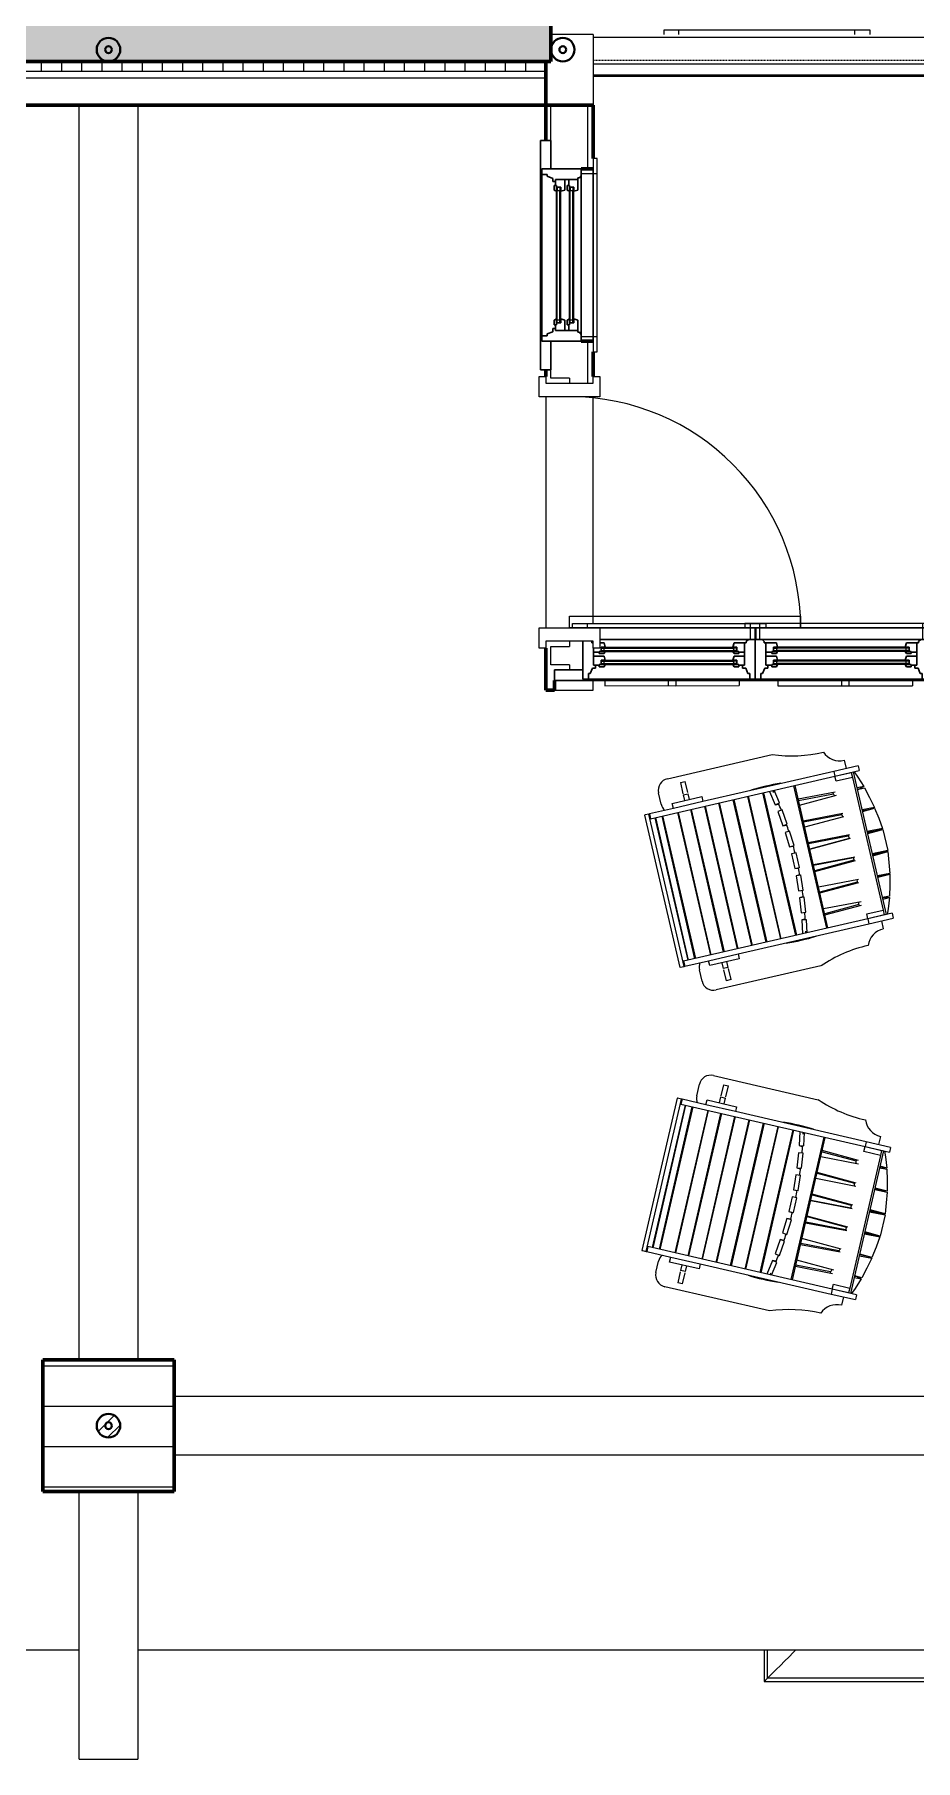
# Model space of a CAD drawing. Header units: inches. Extents: x -467 to 663, y -694 to -94.
# Drawn here: x -15.1 to 115.9, y -679.1 to -422.4 of the extents above; entities that cross this region are included whole.
import ezdxf

# ---------------------------------------------------------------- set-up
doc = ezdxf.new("R2010")
doc.units = ezdxf.units.IN
doc.header["$MEASUREMENT"] = 0
doc.linetypes.add('Hidden 1_8_', pattern=[0.1875, 0.125, -0.0625])
for name, color, linetype, lineweight in [('A-DOOR', 31, 'Continuous', 18), ('A-GLAZ', 151, 'Continuous', 18), ('A-ROOF', 132, 'Continuous', 18), ('A-ROOF-OTLN', 132, 'Continuous', 9), ('A-WALL', 113, 'Continuous', 18), ('A-WALL-PATT', 111, 'Continuous', 60), ('I-FURN', 30, 'Continuous', 9), ('L-SITE-WALL', 31, 'Continuous', 18), ('Q-CASE', 31, 'Continuous', 9), ('S-BEAM', 12, 'Continuous', 9), ('S-COLS', 52, 'Continuous', 9), ('S-FNDN', 32, 'Continuous', 18)]:
    doc.layers.add(name, color=color, linetype=linetype, lineweight=lineweight)

# ---------------------------------------------------------------- blocks, each defined once
blk = doc.blocks.new('Adirondack_chair_13489 - Adirondack_chair_13489-191245-1st Floor')
at = {"layer": 'I-FURN'}
for p, q in [((-1.81, 5.38), (-1.9, 3.07)), ((-1.81, 5.38), (-1.75, 4.68)), ((-1.59, 3.07), (-1.67, 5.41)), ((-1.67, 5.41), (1.58, 5.41)), ((-1.67, 5.41), (-1.67, 4.72)), ((1.58, 5.41), (1.49, 3.07)), ((1.58, 5.41), (1.58, 4.72)), ((1.65, 4.68), (1.71, 5.38)), ((1.8, 3.07), (1.71, 5.38)), ((-11.63, 3.95), (-11.63, 0.24)), ((-11.63, 3.95), (-10.88, 3.95)), ((-10.88, 0.24), (-10.88, 3.95)), ((10.87, 3.07), (-10.88, 3.07)), ((-10.88, 2.74), (-10.12, 2.74)), ((-10.88, 0.24), (-10.88, 2.74)), ((-10.12, 2.74), (10.13, 2.74)), ((-10.12, 2.74), (-10.12, 0.24)), ((-8.51, 4.1), (-8.54, 3.07)), ((-8.51, 4.1), (-8.36, 3.42)), ((-8.38, 3.07), (-8.36, 3.42)), ((-8.29, 3.07), (-8.33, 4.16)), ((-5.14, 4.92), (-5.2, 3.07)), ((-5.14, 4.92), (-5.05, 4.23)), ((-5.09, 3.07), (-5.05, 4.23)), ((-4.97, 3.07), (-5.04, 4.93)), ((-1.81, 3.07), (-1.75, 4.68)), ((-1.67, 4.72), (-1.61, 3.07)), ((1.52, 3.07), (1.58, 4.72)), ((1.65, 4.68), (1.71, 3.07)), ((4.94, 4.93), (4.87, 3.07)), ((4.95, 4.23), (5.04, 4.92)), ((4.95, 4.23), (4.99, 3.07)), ((5.11, 3.07), (5.04, 4.92)), ((8.23, 4.16), (8.19, 3.07)), ((8.27, 3.42), (8.41, 4.1)), ((8.27, 3.42), (8.28, 3.07)), ((8.45, 3.07), (8.41, 4.1)), ((10.13, 0.24), (10.13, 2.74)), ((10.13, 2.74), (10.87, 2.74)), ((10.87, 3.95), (10.87, 0.24)), ((10.87, 3.95), (11.62, 3.95)), ((10.87, 2.74), (10.87, 0.24)), ((11.62, 0.24), (11.62, 3.95)), ((-12.87, 2.13), (-11.63, 2.13)), ((-11.63, 0.24), (-11.63, -19.74)), ((-11.63, 0.24), (-10.88, 0.24)), ((-10.12, 0.24), (-10.88, 0.24)), ((-10.88, -27.88), (-10.88, 0.24)), ((-5.31, 0.15), (-5.53, -5.84)), ((-4.64, -5.84), (-4.86, 0.19)), ((-2, 0.4), (-2.23, -5.84)), ((-2.14, -5.84), (-1.92, 0.19)), ((-1.5, 0.21), (-1.28, -5.84)), ((-1.25, -5.84), (-1.49, 0.43)), ((1.39, 0.43), (1.16, -5.84)), ((1.18, -5.84), (1.41, 0.21)), ((1.82, 0.19), (2.04, -5.84)), ((2.13, -5.84), (1.9, 0.4)), ((4.77, 0.19), (4.54, -5.84)), ((5.44, -5.84), (5.22, 0.15)), ((10.87, 0.24), (10.13, 0.24)), ((10.87, 0.24), (10.87, -27.89)), ((10.87, 0.24), (11.62, 0.24)), ((11.62, 2.13), (12.88, 2.13)), ((11.62, -19.74), (11.62, 0.24)), ((-8.66, -0.24), (-8.87, -5.84)), ((-8.7, -5.84), (-8.51, -0.59)), ((-7.96, -5.84), (-8.17, -0.16)), ((-5.42, -5.84), (-5.21, -0.08)), ((5.11, -0.06), (5.32, -5.84)), ((8.07, -0.16), (7.86, -5.84)), ((8.41, -0.57), (8.61, -5.84)), ((8.77, -5.84), (8.57, -0.24)), ((10.87, -5.84), (-10.88, -5.84)), ((-10.88, -6.08), (10.87, -6.08)), ((-16.12, -24.12), (-16.12, -8.12)), ((-8.97, -8.68), (-10.88, -9.02)), ((-10.88, -9.73), (-8.83, -9.36)), ((-8.83, -9.36), (-8.97, -8.68)), ((-8.83, -9.36), (-8.81, -8.88)), ((-5.62, -8.26), (-7.86, -8.51)), ((-7.86, -8.51), (-7.77, -9.2)), ((-7.77, -9.2), (-5.53, -8.95)), ((-5.53, -8.95), (-5.62, -8.26)), ((-5.53, -8.95), (-5.51, -8.43)), ((-2.31, -7.99), (-4.55, -8.17)), ((-4.55, -8.17), (-4.55, -8.14)), ((-4.55, -8.17), (-4.49, -8.86)), ((-4.49, -8.86), (-2.25, -8.69)), ((-2.31, -7.97), (-2.31, -7.99)), ((-2.25, -8.69), (-2.31, -7.99)), ((-2.25, -8.69), (-2.23, -8.14)), ((-1.19, -8.14), (-1.17, -8.64)), ((-1.17, -7.95), (-1.17, -7.92)), ((1.08, -7.94), (-1.17, -7.95)), ((-1.17, -7.95), (-1.17, -8.64)), ((-1.17, -8.64), (1.08, -8.64)), ((1.08, -7.92), (1.08, -7.94)), ((1.08, -8.64), (1.08, -7.94)), ((1.08, -8.64), (1.1, -8.14)), ((2.13, -8.14), (2.15, -8.69)), ((2.21, -7.99), (2.15, -8.69)), ((2.15, -8.69), (4.39, -8.86)), ((2.21, -7.99), (2.21, -7.97)), ((4.45, -8.17), (2.21, -7.99)), ((4.39, -8.86), (4.45, -8.17)), ((5.42, -8.42), (5.44, -8.95)), ((5.53, -8.26), (5.44, -8.95)), ((5.44, -8.95), (7.67, -9.2)), ((7.76, -8.51), (5.53, -8.26)), ((7.67, -9.2), (7.76, -8.51)), ((8.72, -8.87), (8.73, -9.36)), ((8.88, -8.68), (8.73, -9.36)), ((8.73, -9.36), (10.87, -9.75)), ((10.87, -9.04), (8.88, -8.68)), ((16.13, -8.12), (16.13, -24.12)), ((10.87, -10.62), (-10.88, -10.62)), ((-10.88, -10.79), (10.87, -10.79)), ((10.87, -12.97), (-10.88, -12.97)), ((10.87, -13.03), (-10.88, -13.03)), ((-10.88, -15.19), (10.87, -15.19)), ((10.87, -15.3), (-10.88, -15.3)), ((-10.88, -17.42), (10.87, -17.42)), ((10.87, -17.48), (-10.88, -17.48)), ((-12.37, -19.74), (-11.63, -19.74)), ((-12.37, -24.24), (-12.37, -19.74)), ((-11.63, -19.74), (-11.63, -24.24)), ((-10.88, -19.59), (10.87, -19.59)), ((10.87, -19.64), (-10.88, -19.64)), ((11.62, -24.24), (11.62, -19.74)), ((11.62, -19.74), (12.38, -19.74)), ((12.38, -19.74), (12.38, -24.24)), ((-13.43, -21.62), (-15.12, -21.62)), ((-15.12, -22.37), (-15.12, -21.62)), ((-15.12, -22.37), (-13.43, -22.37)), ((-12.37, -21.62), (-13.25, -21.62)), ((-13.25, -22.37), (-13.25, -21.62)), ((-13.25, -22.37), (-12.37, -22.37)), ((-10.88, -21.71), (10.87, -21.71)), ((10.87, -21.77), (-10.88, -21.77)), ((13.25, -21.62), (12.38, -21.62)), ((12.38, -22.37), (13.25, -22.37)), ((13.25, -21.62), (13.25, -22.37)), ((15.13, -21.62), (13.43, -21.62)), ((13.43, -22.37), (15.13, -22.37)), ((15.13, -21.62), (15.13, -22.37)), ((-11.63, -24.24), (-12.37, -24.24)), ((-11.63, -24.24), (-11.63, -27.88)), ((-10.88, -23.7), (10.87, -23.7)), ((-10.88, -23.77), (10.87, -23.77)), ((11.62, -27.89), (11.62, -24.24)), ((12.38, -24.24), (11.62, -24.24)), ((-12.62, -25.87), (-14.37, -25.87)), ((-11.63, -27.88), (-10.88, -27.88)), ((-11.63, -27.89), (-11.63, -27.97)), ((-11.63, -27.97), (-11.63, -28.56)), ((11.62, -27.97), (-11.63, -27.97)), ((10.87, -26.03), (-10.88, -26.03)), ((-10.88, -26.19), (10.87, -26.19)), ((10.87, -27.11), (-10.88, -27.11)), ((-10.88, -27.23), (10.87, -27.23)), ((10.87, -27.89), (11.62, -27.89)), ((11.62, -27.97), (11.62, -27.89)), ((11.62, -28.56), (11.62, -27.97)), ((14.38, -25.87), (12.63, -25.87)), ((-11.63, -28.64), (11.62, -28.64)), ((-11.63, -28.56), (-11.63, -28.64)), ((11.62, -28.64), (11.62, -28.56))]:
    blk.add_line(p, q, dxfattribs=at)
at = {"layer": 'I-FURN', "flags": 128}
for points in [[(-5.04, 4.93), (-3.44, 5.18), (-1.81, 5.38)], [(1.71, 5.38), (3.34, 5.18), (4.94, 4.93)], [(-10.88, 3.2), (-10.1, 3.52), (-8.51, 4.1)], [(-8.33, 4.16), (-6.75, 4.56), (-5.14, 4.92)], [(5.04, 4.92), (6.66, 4.56), (8.23, 4.16)], [(8.41, 4.1), (10.01, 3.52), (10.88, 3.16)]]:
    blk.add_lwpolyline(points, dxfattribs=at)
at = {"layer": 'I-FURN'}
for centre, radius, start, end in [((-15.82, 2.12), 2.94, 291.2761, 0.1501), ((15.82, 2.12), 2.94, 179.8499, 248.7239), ((-35.55, -0.68), 20.8, 339.0473, 0.175), ((35.55, -0.68), 20.8, 179.825, 200.9527), ((25.26, -10.12), 37.01, 176.4433, 183.5567), ((-25.26, -10.12), 37.01, 356.4433, 3.5567), ((-14.37, -24.12), 1.75, 180, 270), ((-12.62, -24.12), 1.75, 270, 305.1733), ((12.63, -24.12), 1.75, 234.8267, 270), ((14.38, -24.12), 1.75, 270, 360)]:
    blk.add_arc(centre, radius, start, end, dxfattribs=at)
for centre, major_axis, ratio, start_param, end_param in [((0, -35.22), (39.49, 0), 0.898794, 1.694181, 1.705087), ((0, -35.22), (39.49, 0), 0.898794, 1.608302, 1.620904), ((0, -35.22), (39.49, 0), 0.898794, 1.523134, 1.535743), ((0, -35.22), (39.49, 0), 0.898794, 1.438941, 1.449879), ((0, -35.22), (39.49, 0), 0.898794, 1.77895, 1.790161), ((0, -35.22), (39.49, 0), 0.898794, 1.353844, 1.365151), ((0, -55.2), (49.83, 0), 0.945454, 1.785097, 1.790933), ((0, -55.2), (49.83, 0), 0.945454, 1.728752, 1.751087), ((0, -55.2), (49.83, 0), 0.945454, 1.662035, 1.683492), ((0, -55.2), (49.83, 0), 0.945454, 1.594366, 1.616807), ((0, -55.2), (49.83, 0), 0.945454, 1.526729, 1.549161), ((0, -55.2), (49.83, 0), 0.945454, 1.46003, 1.481494), ((0, -55.2), (49.83, 0), 0.945454, 1.392415, 1.414773), ((0, -55.2), (49.83, 0), 0.945454, 1.350659, 1.356495)]:
    blk.add_ellipse(centre, major_axis=major_axis, ratio=ratio, start_param=start_param, end_param=end_param, dxfattribs=at)
blk = doc.blocks.new('Adirondack_chair_13489 - Adirondack_chair_13489-195898-1st Floor')
at = {"layer": 'I-FURN'}
for p, q in [((11.63, 28.64), (-11.62, 28.64)), ((-11.62, 28.64), (-11.62, 28.56)), ((-11.62, 28.56), (-11.62, 27.97)), ((11.63, 28.56), (11.63, 28.64)), ((11.63, 27.97), (11.63, 28.56)), ((-14.37, 25.87), (-12.62, 25.87)), ((-11.62, 27.97), (-11.62, 27.89)), ((-11.62, 27.97), (11.63, 27.97)), ((-11.62, 27.88), (-11.62, 24.24)), ((-10.87, 27.88), (-11.62, 27.88)), ((-10.87, -0.24), (-10.87, 27.88)), ((10.88, 27.23), (-10.87, 27.23)), ((-10.87, 27.11), (10.88, 27.11)), ((10.88, 26.19), (-10.87, 26.19)), ((-10.87, 26.03), (10.88, 26.03)), ((10.88, 27.89), (10.88, -0.24)), ((11.63, 27.89), (10.88, 27.89)), ((11.63, 27.89), (11.63, 27.97)), ((11.63, 24.24), (11.63, 27.89)), ((12.63, 25.87), (14.38, 25.87)), ((-16.12, 8.12), (-16.12, 24.12)), ((-12.37, 19.74), (-12.37, 24.24)), ((-12.37, 24.24), (-11.62, 24.24)), ((-11.62, 24.24), (-11.62, 19.74)), ((10.88, 23.77), (-10.87, 23.77)), ((10.88, 23.7), (-10.87, 23.7)), ((11.63, 19.74), (11.63, 24.24)), ((11.63, 24.24), (12.38, 24.24)), ((12.38, 24.24), (12.38, 19.74)), ((16.13, 24.12), (16.13, 8.12)), ((-13.43, 22.37), (-15.12, 22.37)), ((-15.12, 21.62), (-15.12, 22.37)), ((-15.12, 21.62), (-13.43, 21.62)), ((-12.37, 22.37), (-13.25, 22.37)), ((-13.25, 21.62), (-13.25, 22.37)), ((-13.25, 21.62), (-12.37, 21.62)), ((-10.87, 21.77), (10.88, 21.77)), ((10.88, 21.71), (-10.87, 21.71)), ((13.25, 22.37), (12.38, 22.37)), ((12.38, 21.62), (13.25, 21.62)), ((13.25, 22.37), (13.25, 21.62)), ((15.13, 22.37), (13.43, 22.37)), ((13.43, 21.62), (15.13, 21.62)), ((15.13, 22.37), (15.13, 21.62)), ((-11.62, 19.74), (-12.37, 19.74)), ((-11.62, 19.74), (-11.62, -0.24)), ((-10.87, 19.64), (10.88, 19.64)), ((10.88, 19.59), (-10.87, 19.59)), ((11.63, -0.24), (11.63, 19.74)), ((12.38, 19.74), (11.63, 19.74)), ((-10.87, 17.48), (10.88, 17.48)), ((10.88, 17.42), (-10.87, 17.42)), ((-10.87, 15.3), (10.88, 15.3)), ((10.88, 15.19), (-10.87, 15.19)), ((-10.87, 13.03), (10.88, 13.03)), ((-10.87, 12.97), (10.88, 12.97)), ((10.88, 10.79), (-10.87, 10.79)), ((-10.87, 10.62), (10.88, 10.62)), ((-8.83, 9.36), (-10.87, 9.73)), ((-10.87, 9.02), (-8.97, 8.68)), ((-8.97, 8.68), (-8.83, 9.36)), ((-8.81, 8.88), (-8.83, 9.36)), ((-7.77, 9.2), (-7.86, 8.51)), ((-7.86, 8.51), (-5.62, 8.26)), ((-5.53, 8.95), (-7.77, 9.2)), ((-5.62, 8.26), (-5.53, 8.95)), ((-5.51, 8.43), (-5.53, 8.95)), ((-4.49, 8.86), (-4.55, 8.17)), ((-4.55, 8.14), (-4.55, 8.17)), ((-4.55, 8.17), (-2.31, 7.99)), ((-2.25, 8.69), (-4.49, 8.86)), ((-2.31, 7.99), (-2.25, 8.69)), ((-2.31, 7.99), (-2.31, 7.97)), ((-2.23, 8.14), (-2.25, 8.69)), ((-1.17, 8.64), (-1.19, 8.14)), ((1.08, 8.64), (-1.17, 8.64)), ((-1.17, 8.64), (-1.17, 7.95)), ((-1.17, 7.92), (-1.17, 7.95)), ((-1.17, 7.95), (1.08, 7.94)), ((1.1, 8.14), (1.08, 8.64)), ((1.08, 7.94), (1.08, 8.64)), ((1.08, 7.94), (1.08, 7.92)), ((2.15, 8.69), (2.13, 8.14)), ((4.39, 8.86), (2.15, 8.69)), ((2.15, 8.69), (2.21, 7.99)), ((2.21, 7.99), (4.45, 8.17)), ((2.21, 7.97), (2.21, 7.99)), ((4.45, 8.17), (4.39, 8.86)), ((5.44, 8.95), (5.42, 8.42)), ((7.67, 9.2), (5.44, 8.95)), ((5.44, 8.95), (5.53, 8.26)), ((5.53, 8.26), (7.76, 8.51)), ((7.76, 8.51), (7.67, 9.2)), ((8.73, 9.36), (8.72, 8.87)), ((10.88, 9.75), (8.73, 9.36)), ((8.73, 9.36), (8.88, 8.68)), ((8.88, 8.68), (10.88, 9.04)), ((8.88, 8.68), (8.88, 8.68)), ((10.88, 6.08), (-10.87, 6.08)), ((-10.87, 5.84), (10.88, 5.84)), ((-8.87, 5.84), (-8.66, 0.24)), ((-8.51, 0.59), (-8.7, 5.84)), ((-8.17, 0.16), (-7.96, 5.84)), ((-5.53, 5.84), (-5.31, -0.15)), ((-5.21, 0.08), (-5.42, 5.84)), ((-4.86, -0.19), (-4.64, 5.84)), ((-2.23, 5.84), (-2, -0.4)), ((-1.92, -0.19), (-2.14, 5.84)), ((-1.28, 5.84), (-1.5, -0.21)), ((-1.49, -0.43), (-1.25, 5.84)), ((1.16, 5.84), (1.39, -0.43)), ((1.41, -0.21), (1.18, 5.84)), ((2.04, 5.84), (1.82, -0.19)), ((1.9, -0.4), (2.13, 5.84)), ((4.54, 5.84), (4.77, -0.19)), ((5.32, 5.84), (5.11, 0.06)), ((5.22, -0.15), (5.44, 5.84)), ((7.86, 5.84), (8.07, 0.16)), ((8.61, 5.84), (8.41, 0.57)), ((8.57, 0.24), (8.77, 5.84)), ((-11.62, -2.13), (-12.87, -2.13)), ((-11.62, -0.24), (-11.62, -3.95)), ((-10.87, -0.24), (-11.62, -0.24)), ((-10.87, -2.74), (-10.87, -0.24)), ((-10.87, -0.24), (-10.12, -0.24)), ((-10.87, -3.95), (-10.87, -0.24)), ((-10.12, -0.24), (-10.12, -2.74)), ((10.13, -2.74), (10.13, -0.24)), ((10.13, -0.24), (10.88, -0.24)), ((10.88, -0.24), (10.88, -2.74)), ((10.88, -0.24), (10.88, -3.95)), ((11.63, -0.24), (10.88, -0.24)), ((11.63, -3.95), (11.63, -0.24)), ((12.88, -2.13), (11.63, -2.13)), ((-10.87, -3.95), (-11.62, -3.95)), ((-10.12, -2.74), (-10.87, -2.74)), ((-10.87, -3.07), (10.88, -3.07)), ((10.13, -2.74), (-10.12, -2.74)), ((-8.54, -3.07), (-8.51, -4.1)), ((-8.36, -3.42), (-8.51, -4.1)), ((-8.36, -3.42), (-8.38, -3.07)), ((-8.33, -4.16), (-8.29, -3.07)), ((-5.2, -3.07), (-5.14, -4.92)), ((-5.05, -4.23), (-5.14, -4.92)), ((-5.05, -4.23), (-5.09, -3.07)), ((-5.04, -4.93), (-4.97, -3.07)), ((-1.9, -3.07), (-1.81, -5.38)), ((-1.75, -4.68), (-1.81, -3.07)), ((-1.75, -4.68), (-1.81, -5.38)), ((-1.61, -3.07), (-1.67, -4.72)), ((-1.67, -5.41), (-1.59, -3.07)), ((-1.67, -4.72), (-1.67, -5.41)), ((1.49, -3.07), (1.58, -5.41)), ((1.58, -4.72), (1.52, -3.07)), ((1.58, -4.72), (1.58, -5.41)), ((1.71, -3.07), (1.65, -4.68)), ((1.71, -5.38), (1.65, -4.68)), ((1.71, -5.38), (1.8, -3.07)), ((4.87, -3.07), (4.94, -4.93)), ((4.99, -3.07), (4.95, -4.23)), ((5.04, -4.92), (4.95, -4.23)), ((5.04, -4.92), (5.11, -3.07)), ((8.19, -3.07), (8.23, -4.16)), ((8.28, -3.07), (8.27, -3.42)), ((8.41, -4.1), (8.27, -3.42)), ((8.41, -4.1), (8.45, -3.07)), ((10.88, -2.74), (10.13, -2.74)), ((11.63, -3.95), (10.88, -3.95)), ((1.58, -5.41), (-1.67, -5.41))]:
    blk.add_line(p, q, dxfattribs=at)
at = {"layer": 'I-FURN', "flags": 128}
for points in [[(-8.51, -4.1), (-10.1, -3.52), (-10.88, -3.2)], [(-5.14, -4.92), (-6.75, -4.56), (-8.33, -4.16)], [(-1.81, -5.38), (-3.44, -5.18), (-5.04, -4.93)], [(4.94, -4.93), (3.34, -5.18), (1.71, -5.38)], [(8.23, -4.16), (6.66, -4.56), (5.04, -4.92)], [(10.88, -3.16), (10.01, -3.52), (8.41, -4.1)]]:
    blk.add_lwpolyline(points, dxfattribs=at)
at = {"layer": 'I-FURN'}
for centre, radius, start, end in [((-14.37, 24.12), 1.75, 90, 180), ((-12.62, 24.12), 1.75, 54.8267, 90), ((12.63, 24.12), 1.75, 90, 125.1733), ((14.38, 24.12), 1.75, 0, 90), ((25.26, 10.12), 37.01, 176.4433, 183.5567), ((-25.26, 10.12), 37.01, 356.4433, 3.5567), ((-35.55, 0.68), 20.8, 359.825, 20.9527), ((35.55, 0.68), 20.8, 159.0473, 180.175), ((-15.82, -2.12), 2.94, 359.8499, 68.7239), ((15.82, -2.12), 2.94, 111.2761, 180.1501)]:
    blk.add_arc(centre, radius, start, end, dxfattribs=at)
for centre, major_axis, ratio, start_param, end_param in [((0, 55.2), (49.83, 0), 0.945454, 4.492252, 4.498088), ((0, 55.2), (49.83, 0), 0.945454, 4.532099, 4.554433), ((0, 55.2), (49.83, 0), 0.945454, 4.599693, 4.62115), ((0, 55.2), (49.83, 0), 0.945454, 4.666379, 4.688819), ((0, 55.2), (49.83, 0), 0.945454, 4.734024, 4.756456), ((0, 55.2), (49.83, 0), 0.945454, 4.801691, 4.823155), ((0, 55.2), (49.83, 0), 0.945454, 4.868412, 4.890771), ((0, 55.2), (49.83, 0), 0.945454, 4.92669, 4.932526), ((0, 35.22), (39.49, 0), 0.898794, 4.493024, 4.504235), ((0, 35.22), (39.49, 0), 0.898794, 4.578099, 4.589004), ((0, 35.22), (39.49, 0), 0.898794, 4.833307, 4.844244), ((0, 35.22), (39.49, 0), 0.898794, 4.918034, 4.929342), ((0, 35.22), (39.49, 0), 0.898794, 4.662281, 4.674883), ((0, 35.22), (39.49, 0), 0.898794, 4.747442, 4.760052)]:
    blk.add_ellipse(centre, major_axis=major_axis, ratio=ratio, start_param=start_param, end_param=end_param, dxfattribs=at)
blk = doc.blocks.new('L-Angle - L8X4X9_16-1195451-1st Floor')
at = {"layer": 'S-BEAM'}
for p, q in [((-77.75, 0.88), (-137.5, 0.88)), ((-137.5, -3.12), (118.42, -3.12))]:
    blk.add_line(p, q, dxfattribs=at)
at = {"layer": 'S-BEAM', "linetype": 'Hidden 1_8_'}
blk.add_line((-137.5, 0.32), (-77.75, 0.32), dxfattribs=at)
blk = doc.blocks.new('Casework 20 - Casework 5-955146-1st Floor')
at = {"layer": 'Q-CASE'}
for p, q in [((440.77, 327.2), (627.35, 322.77)), ((646.91, 322.3), (686.7, 321.36)), ((686.5, 312.61), (686.7, 321.36)), ((627.15, 314.02), (440.56, 318.45)), ((686.5, 312.61), (646.7, 313.56))]:
    blk.add_line(p, q, dxfattribs=at)
blk = doc.blocks.new('Casework 21 - Casework 5-955357-1st Floor')
at = {"layer": 'Q-CASE'}
for p, q in [((583.06, 323.82), (699.74, 321.05)), ((699.53, 312.3), (699.74, 321.05)), ((699.53, 312.3), (582.85, 315.07))]:
    blk.add_line(p, q, dxfattribs=at)
blk = doc.blocks.new('Walls 5 - Walls 1-1017792-1st Floor')
at = {"layer": 'A-WALL-PATT', "lineweight": 9}
h = blk.add_hatch(dxfattribs=at)
h.set_pattern_fill('FP_11', color=256, style=0, pattern_type=2)
h.set_pattern_definition([(88.64, (3035.352, -4461.342), (-5.99831, 0.1424055), [])])
h.paths.add_polyline_path([(639.03, -9.48), (619.48, -9.01), (619.01, -28.57), (638.57, -29.03)], flags=0)
at = {"layer": 'A-WALL', "lineweight": 60}
for p, q in [((619.01, -28.57), (619.48, -9.01)), ((619.48, -9.01), (639.03, -9.48)), ((639.03, -9.48), (638.57, -29.03)), ((638.57, -29.03), (619.01, -28.57))]:
    blk.add_line(p, q, dxfattribs=at)
blk = doc.blocks.new('Window-Awning-Andersen-400_Series - 28-3_8_ x 28-3_8_-1118995-1st Floor')
at = {"layer": 'A-GLAZ', "lineweight": 30}
for p, q in [((-19.6875, 3.062), (-19.6875, 3)), ((19.6875, 3.062), (-19.6875, 3.062)), ((-19.6875, 3.062), (-19.6875, 3)), ((-19.1875, 3.062), (-18.8125, 3.062)), ((-18.8125, 3.062), (-13.9375, 3.062)), ((-13.9375, 3.062), (-13.9375, 3)), ((13.9375, 3.062), (13.9375, 3)), ((18.8125, 3.062), (13.9375, 3.062)), ((19.1875, 3.062), (18.8125, 3.062)), ((19.6875, 3.062), (19.6875, 3)), ((19.6875, 3), (19.6875, 3.062))]:
    blk.add_line(p, q, dxfattribs=at)
at = {"layer": 'A-GLAZ', "lineweight": 9}
for p, q in [((-15.34375, -3), (-15.34375, -3.625)), ((-15.34375, -3.625), (15.34375, -3.625)), ((-13.09375, -3), (-13.09375, -3.625)), ((13.09375, -3), (13.09375, -3.625)), ((15.34375, -3.625), (15.34375, -3))]:
    blk.add_line(p, q, dxfattribs=at)
blk = doc.blocks.new('Door-Exterior-Simpson-Craftsman - 6803 Craftsman 36x96-1232316-1st Floor')
at = {"layer": 'A-DOOR'}
for p, q in [((-20.19, 4.5), (-17.19, 4.5)), ((-20.19, 3.5), (-20.19, 4.5)), ((-19.19, 3.5), (-20.19, 3.5)), ((-19.19, -3.5), (-19.19, 3.5)), ((-17.19, 4.5), (-17.19, -4.5)), ((17.19, 4.5), (20.19, 4.5)), ((17.19, -4.5), (17.19, 4.5)), ((19.19, 3.5), (19.19, -3.5)), ((20.19, 3.5), (19.19, 3.5)), ((20.19, 4.5), (20.19, 3.5)), ((-17.19, -34.38), (-17.19, 0)), ((-17.19, 0), (-15.44, 0)), ((-15.44, 0), (-15.44, -34.38)), ((-20.19, -3.5), (-19.19, -3.5)), ((-20.19, -4.5), (-20.19, -3.5)), ((-17.19, -4.5), (-20.19, -4.5)), ((20.19, -4.5), (17.19, -4.5)), ((19.19, -3.5), (20.19, -3.5)), ((20.19, -3.5), (20.19, -4.5)), ((-15.44, -34.38), (-17.19, -34.38))]:
    blk.add_line(p, q, dxfattribs=at)
blk.add_arc((-17.19, 0), 34.38, 270, 0, dxfattribs=at)
blk = doc.blocks.new('Window-Double_Hung-Andersen-400_Series-Tilt_Wash - 25-5_8_ x 88-7_8_-1261063-1st Floor')
at = {"layer": 'A-GLAZ', "lineweight": 30}
for p, q in [((17.06, 4.31), (-17.06, 4.31)), ((-17.06, 4.31), (-17.06, 2.75)), ((-17.06, 2.75), (-12.81, 2.75)), ((-16.56, 4.31), (-16.19, 4.31)), ((-16.19, 4.31), (-12.56, 4.31)), ((12.81, 4.12), (-12.81, 4.12)), ((-12.81, 4.12), (-12.81, -1.75)), ((-12.56, 4.31), (-12.56, 4.12)), ((-12, 4.12), (-12, 3.31)), ((-12, 3.31), (-11.73, 3.31)), ((-11.73, 3.31), (-11.41, 2.5)), ((11.73, 3.31), (11.41, 2.5)), ((12, 3.31), (11.73, 3.31)), ((12, 4.12), (12, 3.31)), ((12.56, 4.31), (12.56, 4.12)), ((16.19, 4.31), (12.56, 4.31)), ((12.81, -1.75), (12.81, 4.12)), ((12.81, 2.75), (17.06, 2.75)), ((16.56, 4.31), (16.19, 4.31)), ((17.06, 2.75), (17.06, 4.31)), ((-11.41, 2.5), (-10.94, 2.5)), ((-11.22, 2.06), (-10.38, 2.06)), ((-11.22, 2.06), (-11.22, -1.25)), ((-11.22, 0.69), (-9.66, 0.69)), ((-11.22, 0.12), (-10.38, 0.12)), ((-10.94, 2.5), (-10.94, 2.06)), ((-9.66, 2.28), (-10.38, 2.28)), ((-10.38, 1.94), (-10.38, 2.28)), ((-9.5, 1.94), (-10.38, 1.94)), ((-9.66, 0.34), (-10.38, 0.34)), ((-10.38, 0), (-10.38, 0.34)), ((-9.5, 0), (-10.38, 0)), ((-10.09, 1.94), (-10.09, 1.31)), ((-9.5, 1.31), (-10.09, 1.31)), ((-10.09, 0), (-10.09, -0.63)), ((-9.66, 2.28), (-9.5, 1.94)), ((-9.66, 0.69), (-9.5, 1.31)), ((-9.66, 0.34), (-9.5, 0)), ((9.66, 2.28), (9.5, 1.94)), ((9.5, 1.94), (10.37, 1.94)), ((9.5, 1.31), (10.09, 1.31)), ((9.66, 0.69), (9.5, 1.31)), ((9.66, 0.34), (9.5, 0)), ((9.5, 0), (10.37, 0)), ((9.66, 2.28), (10.37, 2.28)), ((11.22, 0.69), (9.66, 0.69)), ((9.66, 0.34), (10.37, 0.34)), ((10.09, 1.94), (10.09, 1.31)), ((10.09, 0), (10.09, -0.63)), ((10.37, 1.94), (10.37, 2.28)), ((11.22, 2.06), (10.37, 2.06)), ((10.37, 0), (10.37, 0.34)), ((11.22, 0.12), (10.37, 0.12)), ((10.94, 2.5), (10.94, 2.06)), ((11.41, 2.5), (10.94, 2.5)), ((11.22, 2.06), (11.22, -1.25)), ((-12.81, -1.75), (12.81, -1.75)), ((-11.47, -1.47), (-11.8, -1.75)), ((-11.47, -1.47), (-11.47, -1.25)), ((-11.47, -1.25), (-9.66, -1.25)), ((-9.5, -0.63), (-10.09, -0.63)), ((-9.66, -1.25), (-9.5, -0.63)), ((9.5, -0.63), (10.09, -0.63)), ((9.66, -1.25), (9.5, -0.63)), ((11.47, -1.25), (9.66, -1.25)), ((11.47, -1.47), (11.47, -1.25)), ((11.47, -1.47), (11.8, -1.75))]:
    blk.add_line(p, q, dxfattribs=at)
at = {"layer": 'A-GLAZ', "lineweight": 9}
for p, q in [((-10.09, 1.81), (-9.5, 1.81)), ((-10.09, 1.44), (-9.5, 1.44)), ((-9.63, 1.81), (-9.63, 1.44)), ((-9.5, 1.94), (9.5, 1.94)), ((-9.5, 1.81), (9.5, 1.81)), ((-9.5, 1.44), (9.5, 1.44)), ((-9.5, 1.31), (9.5, 1.31)), ((-9.5, 0), (9.5, 0)), ((10.09, 1.81), (9.5, 1.81)), ((10.09, 1.44), (9.5, 1.44)), ((9.62, 1.81), (9.62, 1.44)), ((12.75, -1.75), (-12.75, -1.75)), ((-12.75, -1.75), (-12.75, -3.5)), ((-12.13, -1.75), (-12.13, -3.5)), ((-10.09, -0.12), (-9.5, -0.12)), ((-10.09, -0.5), (-9.5, -0.5)), ((-9.63, -0.12), (-9.63, -0.5)), ((-9.5, -0.12), (9.5, -0.12)), ((-9.5, -0.5), (9.5, -0.5)), ((-9.5, -0.63), (9.5, -0.63)), ((10.09, -0.12), (9.5, -0.12)), ((10.09, -0.5), (9.5, -0.5)), ((9.62, -0.12), (9.62, -0.5)), ((12.12, -1.75), (12.12, -3.5)), ((12.75, -3.5), (12.75, -1.75)), ((14.37, -3.5), (-14.38, -3.5)), ((-14.38, -3.5), (-14.38, -4.13)), ((-14.38, -4.13), (14.37, -4.13)), ((-12.75, -3.5), (12.75, -3.5)), ((-12.13, -3.5), (-12.13, -4.13)), ((12.12, -3.5), (12.12, -4.13)), ((14.37, -4.13), (14.37, -3.5))]:
    blk.add_line(p, q, dxfattribs=at)
blk = doc.blocks.new('Windows 1 - Windows 1-1216866-1st Floor')
at = {"layer": 'A-GLAZ'}
for p, q in [((521.04, 103.13), (521.83, 103.12)), ((521.6, 93.68), (521.83, 103.12)), ((520.79, 92.58), (521.58, 92.56)), ((520.82, 93.7), (521.6, 93.68)), ((521.35, 83.12), (521.58, 92.56)), ((521.58, 92.56), (521.6, 93.68)), ((520.56, 83.14), (521.35, 83.12)), ((520.43, 77.39), (521.21, 77.37)), ((520.99, 67.94), (521.21, 77.37)), ((520.18, 66.83), (520.96, 66.81)), ((520.2, 67.96), (520.99, 67.94)), ((520.74, 57.38), (520.96, 66.81)), ((520.96, 66.81), (520.99, 67.94)), ((519.95, 57.4), (520.74, 57.38))]:
    blk.add_line(p, q, dxfattribs=at)
blk = doc.blocks.new('Window-Double_Hung-Andersen-400_Series-Tilt_Wash - 25-5_8_ x 88-7_8_-1260955-1st Floor')
at = {"layer": 'A-GLAZ', "lineweight": 9}
for p, q in [((-14.38, 4.13), (14.37, 4.13)), ((-14.38, 3.5), (-14.38, 4.13)), ((-12.13, 3.5), (-12.13, 4.13)), ((14.37, 3.5), (-10.31, 3.5)), ((-10.31, 3.5), (12.75, 3.5)), ((12.12, 3.5), (12.12, 4.13)), ((12.12, 1.75), (12.12, 3.5)), ((12.75, 3.5), (12.75, 1.75)), ((14.37, 4.13), (14.37, 3.5)), ((12.75, 1.75), (-10.31, 1.75)), ((-10.09, 0.5), (-9.5, 0.5)), ((-10.09, 0.12), (-9.5, 0.12)), ((-9.63, 0.12), (-9.63, 0.5)), ((-9.5, 0.62), (9.5, 0.62)), ((-9.5, 0.5), (9.5, 0.5)), ((-9.5, 0.12), (9.5, 0.12)), ((10.09, 0.5), (9.5, 0.5)), ((10.09, 0.12), (9.5, 0.12)), ((9.62, 0.12), (9.62, 0.5)), ((-10.09, -1.44), (-9.5, -1.44)), ((-10.09, -1.81), (-9.5, -1.81)), ((-9.63, -1.81), (-9.63, -1.44)), ((-9.5, 0), (9.5, 0)), ((-9.5, -1.31), (9.5, -1.31)), ((-9.5, -1.44), (9.5, -1.44)), ((-9.5, -1.81), (9.5, -1.81)), ((-9.5, -1.94), (9.5, -1.94)), ((10.09, -1.44), (9.5, -1.44)), ((10.09, -1.81), (9.5, -1.81)), ((9.62, -1.81), (9.62, -1.44))]:
    blk.add_line(p, q, dxfattribs=at)
at = {"layer": 'A-GLAZ', "lineweight": 30}
for p, q in [((-12.81, -4.12), (-12.81, 1.5)), ((-11.47, 1.47), (-11.5, 1.5)), ((-11.47, 1.47), (-11.47, 1.25)), ((-11.47, 1.25), (-11.31, 1.25)), ((-11.22, -2.06), (-11.22, 0.5)), ((-10.31, 1.75), (12.81, 1.75)), ((-10.31, 1.25), (-9.66, 1.25)), ((-10.09, 0), (-10.09, 0.62)), ((-9.5, 0.62), (-10.09, 0.62)), ((-9.66, 1.25), (-9.5, 0.62)), ((9.66, 1.25), (9.5, 0.62)), ((9.5, 0.62), (10.09, 0.62)), ((11.47, 1.25), (9.66, 1.25)), ((10.09, 0), (10.09, 0.62)), ((11.22, -2.06), (11.22, 1.25)), ((11.47, 1.47), (11.8, 1.75)), ((11.47, 1.47), (11.47, 1.25)), ((12.81, 1.75), (12.81, -4.12)), ((-11.73, -3.31), (-11.41, -2.5)), ((-11.41, -2.5), (-10.94, -2.5)), ((-11.22, -0.12), (-10.38, -0.12)), ((-11.22, -0.69), (-9.66, -0.69)), ((-11.22, -2.06), (-10.38, -2.06)), ((-10.94, -2.5), (-10.94, -2.06)), ((-10.38, 0), (-10.38, -0.34)), ((-9.5, 0), (-10.38, 0)), ((-9.66, -0.34), (-10.38, -0.34)), ((-10.38, -1.94), (-10.38, -2.28)), ((-9.5, -1.94), (-10.38, -1.94)), ((-9.66, -2.28), (-10.38, -2.28)), ((-10.09, -1.94), (-10.09, -1.31)), ((-9.5, -1.31), (-10.09, -1.31)), ((-9.66, -0.34), (-9.5, 0)), ((-9.66, -0.69), (-9.5, -1.31)), ((-9.66, -2.28), (-9.5, -1.94)), ((9.66, -0.34), (9.5, 0)), ((9.5, 0), (10.37, 0)), ((9.66, -0.69), (9.5, -1.31)), ((9.5, -1.31), (10.09, -1.31)), ((9.66, -2.28), (9.5, -1.94)), ((9.5, -1.94), (10.37, -1.94)), ((9.66, -0.34), (10.37, -0.34)), ((11.22, -0.69), (9.66, -0.69)), ((9.66, -2.28), (10.37, -2.28)), ((10.09, -1.94), (10.09, -1.31)), ((10.37, 0), (10.37, -0.34)), ((11.22, -0.12), (10.37, -0.12)), ((10.37, -1.94), (10.37, -2.28)), ((11.22, -2.06), (10.37, -2.06)), ((10.94, -2.5), (10.94, -2.06)), ((11.41, -2.5), (10.94, -2.5)), ((11.73, -3.31), (11.41, -2.5)), ((-17.06, -2.75), (-12.81, -2.75)), ((-17.06, -4.31), (-17.06, -2.75)), ((17.06, -4.31), (-17.06, -4.31)), ((-16.56, -4.31), (-16.19, -4.31)), ((-16.19, -4.31), (-12.56, -4.31)), ((12.81, -4.12), (-12.81, -4.12)), ((-12.56, -4.31), (-12.56, -4.12)), ((-12, -3.31), (-11.73, -3.31)), ((-12, -4.12), (-12, -3.31)), ((12, -3.31), (11.73, -3.31)), ((12, -4.12), (12, -3.31)), ((12.56, -4.31), (12.56, -4.12)), ((16.19, -4.31), (12.56, -4.31)), ((16.56, -4.31), (16.19, -4.31)), ((17.06, -4.12), (17.06, -4.31))]:
    blk.add_line(p, q, dxfattribs=at)
blk = doc.blocks.new('Window-Double_Hung-Andersen-400_Series-Tilt_Wash - 25-5_8_ x 88-7_8_-V26-1st Floor')
at = {"layer": 'A-GLAZ', "lineweight": 30}
for p, q in [((17.06, 4.31), (-17.06, 4.31)), ((-17.06, 4.31), (-17.06, 2.75)), ((-17.06, 2.75), (-12.81, 2.75)), ((-16.56, 4.31), (-16.19, 4.31)), ((-16.19, 4.31), (-12.56, 4.31)), ((12.81, 4.12), (-12.81, 4.12)), ((-12.81, 4.12), (-12.81, -1.75)), ((-12.56, 4.31), (-12.56, 4.12)), ((-12, 4.12), (-12, 3.31)), ((-12, 3.31), (-11.73, 3.31)), ((-11.73, 3.31), (-11.41, 2.5)), ((11.73, 3.31), (11.41, 2.5)), ((12, 3.31), (11.73, 3.31)), ((12, 4.12), (12, 3.31)), ((12.56, 4.31), (12.56, 4.12)), ((16.19, 4.31), (12.56, 4.31)), ((12.81, -1.75), (12.81, 4.12)), ((16.56, 4.31), (16.19, 4.31)), ((17.06, 4.12), (17.06, 4.31)), ((-11.41, 2.5), (-10.94, 2.5)), ((-11.22, 2.06), (-10.38, 2.06)), ((-11.22, 2.06), (-11.22, -1.25)), ((-11.22, 0.69), (-9.66, 0.69)), ((-11.22, 0.12), (-10.38, 0.12)), ((-10.94, 2.5), (-10.94, 2.06)), ((-9.66, 2.28), (-10.38, 2.28)), ((-10.38, 1.94), (-10.38, 2.28)), ((-9.5, 1.94), (-10.38, 1.94)), ((-9.66, 0.34), (-10.38, 0.34)), ((-10.38, 0), (-10.38, 0.34)), ((-9.5, 0), (-10.38, 0)), ((-10.09, 1.94), (-10.09, 1.31)), ((-9.5, 1.31), (-10.09, 1.31)), ((-10.09, 0), (-10.09, -0.63)), ((-9.66, 2.28), (-9.5, 1.94)), ((-9.66, 0.69), (-9.5, 1.31)), ((-9.66, 0.34), (-9.5, 0)), ((9.66, 2.28), (9.5, 1.94)), ((9.5, 1.94), (10.37, 1.94)), ((9.5, 1.31), (10.09, 1.31)), ((9.66, 0.69), (9.5, 1.31)), ((9.66, 0.34), (9.5, 0)), ((9.5, 0), (10.37, 0)), ((9.66, 2.28), (10.37, 2.28)), ((11.22, 0.69), (9.66, 0.69)), ((9.66, 0.34), (10.37, 0.34)), ((10.09, 1.94), (10.09, 1.31)), ((10.09, 0), (10.09, -0.63)), ((10.37, 1.94), (10.37, 2.28)), ((11.22, 2.06), (10.37, 2.06)), ((10.37, 0), (10.37, 0.34)), ((11.22, 0.12), (10.37, 0.12)), ((10.94, 2.5), (10.94, 2.06)), ((11.41, 2.5), (10.94, 2.5)), ((11.22, 2.06), (11.22, -1.25)), ((-12.81, -1.75), (12.81, -1.75)), ((-11.47, -1.47), (-11.8, -1.75)), ((-11.47, -1.47), (-11.47, -1.25)), ((-11.47, -1.25), (-9.66, -1.25)), ((-9.5, -0.63), (-10.09, -0.63)), ((-9.66, -1.25), (-9.5, -0.63)), ((9.5, -0.63), (10.09, -0.63)), ((9.66, -1.25), (9.5, -0.63)), ((11.47, -1.25), (9.66, -1.25)), ((11.47, -1.47), (11.47, -1.25)), ((11.47, -1.47), (11.8, -1.75))]:
    blk.add_line(p, q, dxfattribs=at)
at = {"layer": 'A-GLAZ', "lineweight": 9}
for p, q in [((-10.09, 1.81), (-9.5, 1.81)), ((-10.09, 1.44), (-9.5, 1.44)), ((-9.63, 1.81), (-9.63, 1.44)), ((-9.5, 1.94), (9.5, 1.94)), ((-9.5, 1.81), (9.5, 1.81)), ((-9.5, 1.44), (9.5, 1.44)), ((-9.5, 1.31), (9.5, 1.31)), ((-9.5, 0), (9.5, 0)), ((10.09, 1.81), (9.5, 1.81)), ((10.09, 1.44), (9.5, 1.44)), ((9.62, 1.81), (9.62, 1.44)), ((12.75, -1.75), (-12.75, -1.75)), ((-12.75, -1.75), (-12.75, -3.5)), ((-12.13, -1.75), (-12.13, -3.5)), ((-10.09, -0.12), (-9.5, -0.12)), ((-10.09, -0.5), (-9.5, -0.5)), ((-9.63, -0.12), (-9.63, -0.5)), ((-9.5, -0.12), (9.5, -0.12)), ((-9.5, -0.5), (9.5, -0.5)), ((-9.5, -0.63), (9.5, -0.63)), ((10.09, -0.12), (9.5, -0.12)), ((10.09, -0.5), (9.5, -0.5)), ((9.62, -0.12), (9.62, -0.5)), ((12.12, -1.75), (12.12, -3.5)), ((12.75, -3.5), (12.75, -1.75)), ((14.37, -3.5), (-14.38, -3.5)), ((-14.38, -3.5), (-14.38, -4.13)), ((-14.38, -4.13), (14.37, -4.13)), ((-12.75, -3.5), (12.75, -3.5)), ((-12.13, -3.5), (-12.13, -4.13)), ((12.12, -3.5), (12.12, -4.13)), ((14.37, -4.13), (14.37, -3.5))]:
    blk.add_line(p, q, dxfattribs=at)

msp = doc.modelspace()

# ---------------------------------------------------------------- hatches: boundary and pattern name
at = {"layer": 'A-WALL-PATT', "lineweight": 9}
h = msp.add_hatch(dxfattribs=at)
h.set_pattern_fill('FP_6', color=256, style=0, pattern_type=2)
h.set_pattern_definition([(50, (-4388.044, -3140.384), (13.77135, -1.20496), [1.44, -15.84]), (355, (-4388.044, -3140.384), (-2.66442, 14.442176), [1.152, -12.672]), (100.451, (-4386.896, -3140.484), (11.107076, 13.237366), [1.224, -13.462]), (46.184, (-4388.044, -3136.544), (20.491284, -3.17785), [2.16, -23.76]), (96.636, (-4386.336, -3136.809), (17.94587, 18.70315), [1.836, -20.193]), (351.184, (-4388.044, -3136.544), (17.94541, 18.70261), [1.728, -19.008]), (21, (-4386.124, -3137.504), (11.460518, -7.730365), [1.44, -15.84]), (326, (-4386.124, -3137.504), (4.67135, 13.92315), [1.152, -12.672]), (71.451, (-4385.169, -3138.148), (16.13207, 6.192844), [1.224, -13.462]), (37.5, (-4388.044, -3140.384), (0.233123, 6.39175), [0.634, -11.885, 0.634, -12.23, -12.72]), (37.5, (-4388.044, -3140.384), (0.233123, 6.39175), [-25.382, 0.634, -12.086]), (7.5, (-4388.044, -3140.384), (5.0507295, 7.573041), [0.634, -6.701, 0.634, -11.597, -4.848]), (7.5, (-4388.044, -3140.384), (5.0507295, 7.573041), [-19.565, 0.634, -4.214]), (327.5, (-4392.325, -3140.384), (10.2495805, -0.43289), [0.634, -4.166, 0.634, -14.342, -19.872]), (327.5, (-4392.325, -3140.384), (10.2495805, -0.43289), [-19.776, 0.634, -19.238]), (317.5, (-4394.245, -3140.384), (11.19739, 1.922144), [0.634, -5.606, 0.634, -9.312, -14.112]), (317.5, (-4394.245, -3140.384), (11.19739, 1.922144), [-16.186, 0.634, -13.478])])
h.paths.add_polyline_path([(61.72, -426.38), (61.72, -420.38), (-262.03, -420.38), (-262.03, -426.38), (45.4, -426.38)], flags=0)
h = msp.add_hatch(dxfattribs=at)
h.set_pattern_fill('FP_3', color=256, style=0, pattern_type=2)
h.set_pattern_definition([(0, (-4388.044, -3140.384), (0, 3), []), (90, (-4388.044, -3140.384), (-3, 2e-16), [])])
h.paths.add_polyline_path([(60.97, -427.88), (60.97, -426.38), (-249.09, -426.38), (-249.09, -427.88), (45.4, -427.88)], flags=0)
at = {"layer": 'S-COLS'}
h = msp.add_hatch(dxfattribs=at)
h.set_pattern_fill('FP_4', color=256, style=0, pattern_type=2)
h.set_pattern_definition([(45, (-4388.044, -3140.384), (-4.751758, 4.751758), []), (45, (-4388.044, -3133.184), (-4.751758, 4.751758), [])])
h.paths.add_polyline_path([(-4.09, -631.05), (-3.21, -630.81), (-2.57, -630.17), (-2.34, -629.3), (-2.57, -628.42), (-3.21, -627.78), (-4.09, -627.55), (-4.96, -627.78), (-5.6, -628.42), (-5.84, -629.3), (-5.6, -630.17), (-4.96, -630.81)], flags=0)
h.paths.add_polyline_path([(-4.09, -629.8), (-4.45, -629.66), (-4.59, -629.3), (-4.45, -628.94), (-4.09, -628.79), (-3.73, -628.94), (-3.58, -629.3), (-3.73, -629.66)], flags=0)

# ---------------------------------------------------------------- linework, layer by layer
at = {"layer": 'A-ROOF'}
for p, q in [((127.72, -428.63), (67.97, -428.63)), ((-34.09, -662.63), (-8.46, -662.63)), ((0.29, -662.63), (128.97, -662.63))]:
    msp.add_line(p, q, dxfattribs=at)
at = {"layer": 'A-ROOF-OTLN'}
for p, q in [((69.16, -428.38), (69.16, -428.63)), ((93.42, -662.63), (93.42, -667.35)), ((93.92, -666.85), (93.92, -662.63)), ((93.42, -667.35), (335.36, -667.35)), ((334.93, -666.85), (93.92, -666.85))]:
    msp.add_line(p, q, dxfattribs=at)
at = {"layer": 'A-ROOF-OTLN', "flags": 128}
for points in [[(98.15, -662.62), (97.72, -663.05), (97.12, -663.65), (96.47, -664.3), (95.83, -664.94), (95.22, -665.55), (94.7, -666.06), (94.31, -666.46), (94.06, -666.71), (93.97, -666.8)], [(93.97, -666.8), (94.06, -666.71), (94.31, -666.46), (94.7, -666.06), (95.22, -665.55), (95.83, -664.94), (96.47, -664.3), (97.12, -663.65), (97.72, -663.05), (98.15, -662.62)], [(93.92, -666.85), (93.85, -666.92), (93.77, -667), (93.7, -667.07), (93.62, -667.15), (93.55, -667.22), (93.49, -667.28), (93.45, -667.32), (93.43, -667.34), (93.42, -667.35)], [(93.42, -667.35), (93.43, -667.34), (93.45, -667.32), (93.49, -667.28), (93.55, -667.22), (93.62, -667.15), (93.7, -667.07), (93.77, -667), (93.85, -666.92), (93.92, -666.85)], [(93.97, -666.8), (93.96, -666.8), (93.94, -666.83), (93.92, -666.85)], [(93.92, -666.85), (93.94, -666.83), (93.96, -666.8), (93.97, -666.8)]]:
    msp.add_lwpolyline(points, dxfattribs=at)
at = {"layer": 'A-WALL'}
for p, q in [((60.97, -427.88), (-346.78, -427.88)), ((67.97, -428.38), (127.72, -428.38)), ((60.97, -428.88), (-346.78, -428.88)), ((61.72, -438.13), (61.72, -432.88)), ((67.22, -442.38), (67.22, -432.88)), ((67.22, -474.26), (67.22, -468.01)), ((61.72, -473.51), (61.72, -472.26)), ((64.47, -473.51), (61.72, -473.51)), ((64.47, -473.51), (64.47, -474.26)), ((60.97, -476.26), (60.97, -510.63)), ((67.97, -510.01), (67.97, -476.26)), ((61.72, -513.38), (64.47, -513.38)), ((61.72, -516.13), (61.72, -513.38)), ((64.47, -512.63), (64.47, -513.38)), ((64.47, -516.13), (61.72, -516.13)), ((64.47, -516.13), (64.47, -516.88)), ((67.97, -519.88), (67.97, -518.44)), ((62.22, -519.88), (67.97, -519.88))]:
    msp.add_line(p, q, dxfattribs=at)
at = {"layer": 'A-WALL', "lineweight": 60}
for p, q in [((60.97, -438.13), (60.97, -432.88)), ((60.97, -432.88), (67.97, -432.88)), ((67.97, -432.88), (67.97, -440.82)), ((67.97, -442.38), (66.22, -442.38)), ((66.22, -468.01), (67.97, -468.01)), ((67.97, -469.57), (67.97, -473.26)), ((60.97, -473.26), (60.97, -472.26)), ((60.97, -519.88), (60.97, -513.63)), ((62.22, -518.44), (62.22, -519.88)), ((62.22, -519.88), (60.97, -519.88))]:
    msp.add_line(p, q, dxfattribs=at)
at = {"layer": 'L-SITE-WALL'}
for q in [(61.72, -422.38), (67.97, -432.88)]:
    msp.add_line((67.97, -422.38), q, dxfattribs=at)
at = {"layer": 'L-SITE-WALL', "lineweight": 60}
for p, q in [((60.97, -426.38), (60.97, -432.88)), ((60.97, -432.88), (-401.6, -432.88))]:
    msp.add_line(p, q, dxfattribs=at)
at = {"layer": 'S-COLS', "lineweight": 40}
for centre, radius, start, end in [((-4.09, -424.63), 1.75, 0, 180), ((63.47, -424.63), 1.75, 0, 180), ((-4.09, -424.63), 1.75, 180, 0), ((-4.09, -424.63), 0.508, 0, 180), ((-4.09, -424.63), 0.508, 180, 0), ((63.47, -424.63), 1.75, 180, 0), ((63.47, -424.63), 0.508, 0, 180), ((63.47, -424.63), 0.508, 180, 0), ((-4.09, -629.3), 1.75, 0, 180), ((-4.09, -629.3), 0.508, 360, 180), ((-4.09, -629.3), 1.75, 180, 0), ((-4.09, -629.3), 0.508, 180, 0)]:
    msp.add_arc(centre, radius, start, end, dxfattribs=at)
at = {"layer": 'S-FNDN', "lineweight": 60}
for p, q in [((61.72, -143.63), (61.72, -426.38)), ((61.72, -426.38), (-402.03, -426.38))]:
    msp.add_line(p, q, dxfattribs=at)

# ---------------------------------------------------------------- block references
at = {"layer": 'A-DOOR', "rotation": 89.99999999999984}
msp.add_blockref('Door-Exterior-Simpson-Craftsman - 6803 Craftsman 36x96-1232316-1st Floor', (64.47, -493.44), dxfattribs=at)
at = {"layer": 'A-GLAZ'}
for name, p, rotation in [('Window-Awning-Andersen-400_Series - 28-3_8_ x 28-3_8_-1118995-1st Floor', (93.83, -425.38), 180), ('Window-Double_Hung-Andersen-400_Series-Tilt_Wash - 25-5_8_ x 88-7_8_-1261063-1st Floor', (64.47, -455.19), 89.99999999999984), ('Window-Double_Hung-Andersen-400_Series-Tilt_Wash - 25-5_8_ x 88-7_8_-V26-1st Floor', (104.91, -514.13), 180), ('Windows 1 - Windows 1-1216866-1st Floor', (0, 0), 271.3600000000001)]:
    msp.add_blockref(name, p, dxfattribs=dict(at, rotation=rotation))
msp.add_blockref('Window-Double_Hung-Andersen-400_Series-Tilt_Wash - 25-5_8_ x 88-7_8_-1260955-1st Floor', (79.28, -514.13), dxfattribs=at)
at = {"layer": 'A-WALL', "rotation": 271.3600000000001}
msp.add_blockref('Walls 5 - Walls 1-1017792-1st Floor', (0, 0), dxfattribs=at)
at = {"layer": 'I-FURN'}
for name, p, rotation in [('Adirondack_chair_13489 - Adirondack_chair_13489-195898-1st Floor', (106.16, -543.36), 103.0000000000006), ('Adirondack_chair_13489 - Adirondack_chair_13489-191245-1st Floor', (105.76, -598.34), 256.9999999999997)]:
    msp.add_blockref(name, p, dxfattribs=dict(at, rotation=rotation))
at = {"layer": 'Q-CASE'}
for name, p, rotation in [('Casework 20 - Casework 5-955146-1st Floor', (-337.28, 0), 271.3600000000001), ('Casework 21 - Casework 5-955357-1st Floor', (-569.52, -962.49), 1.35999999999991)]:
    msp.add_blockref(name, p, dxfattribs=dict(at, rotation=rotation))
at = {"layer": 'S-BEAM', "extrusion": (0, 0, -1), "rotation": 180}
msp.add_blockref('L-Angle - L8X4X9_16-1195451-1st Floor', (-205.47, -425.9), dxfattribs=at)

doc.saveas('drawing.dxf')
